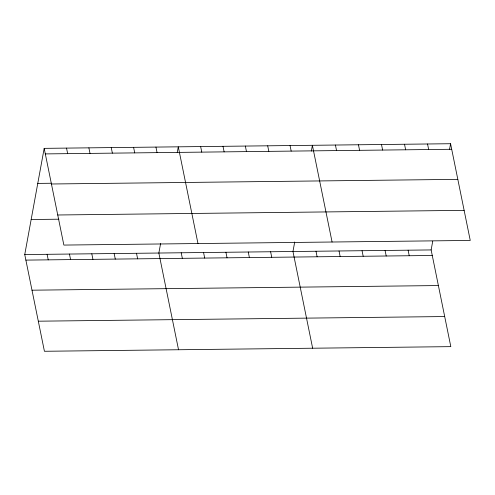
<?xml version="1.0" encoding="UTF-8"?>
<svg xmlns="http://www.w3.org/2000/svg" width="495" height="495" viewBox="0 0 495 495"><rect width="100%" height="100%" fill="white"/><g stroke="black" fill="none" stroke-linecap="round" stroke-linejoin="round"><path stroke-width="0.74" d="M432.741 241.164L431.139 249.926L450.815 346.642L44.426 351.277L24.75 254.56L44.185 148.358L450.574 143.723L470.25 240.44L63.861 245.075L44.185 148.358M160.597 243.54L158.858 253.032L178.534 349.748M177.222 152.67L178.293 146.829L197.969 243.546M294.704 242.012L292.966 251.503L312.642 348.214M311.33 151.142L312.401 145.301L332.077 242.018M449.503 149.564L450.574 143.723M45.317 153.908L451.7 149.273M37.775 183.404L51.647 183.249M51.437 183.992L457.825 179.357M57.742 214.991L464.131 210.356M31.166 219.514L58.911 219.198M24.75 254.56L431.139 249.926M25.876 260.11L432.265 255.476M32.002 290.194L438.384 285.559M38.307 321.193L444.696 316.553M427.544 143.989L428.676 149.533M404.514 144.249L405.646 149.799M408.109 250.185L409.235 255.736M381.49 144.509L382.616 150.059M385.079 250.451L386.211 255.995M358.46 144.775L359.587 150.325M362.049 250.711L363.182 256.262M335.431 145.035L336.557 150.585M339.025 250.977L340.152 256.521M315.996 251.237L317.122 256.787M290.051 145.555L291.178 151.105M267.696 145.808L268.828 151.359M270.617 251.757L271.743 257.307M245.347 146.068L246.479 151.612M248.261 252.011L249.393 257.561M222.998 146.322L224.124 151.866M225.912 252.264L227.038 257.815M200.642 146.576L201.774 152.126M203.563 252.524L204.689 258.068M181.207 252.778L182.339 258.322M155.944 147.083L157.07 152.633M133.588 147.343L134.72 152.887M136.509 253.285L137.635 258.836M111.239 147.597L112.371 153.141M114.153 253.539L115.285 259.089M88.89 147.85L90.016 153.4M91.804 253.799L92.93 259.343M66.534 148.104L67.666 153.654M69.455 254.053L70.581 259.597M47.099 254.306L48.232 259.856"/></g></svg>
